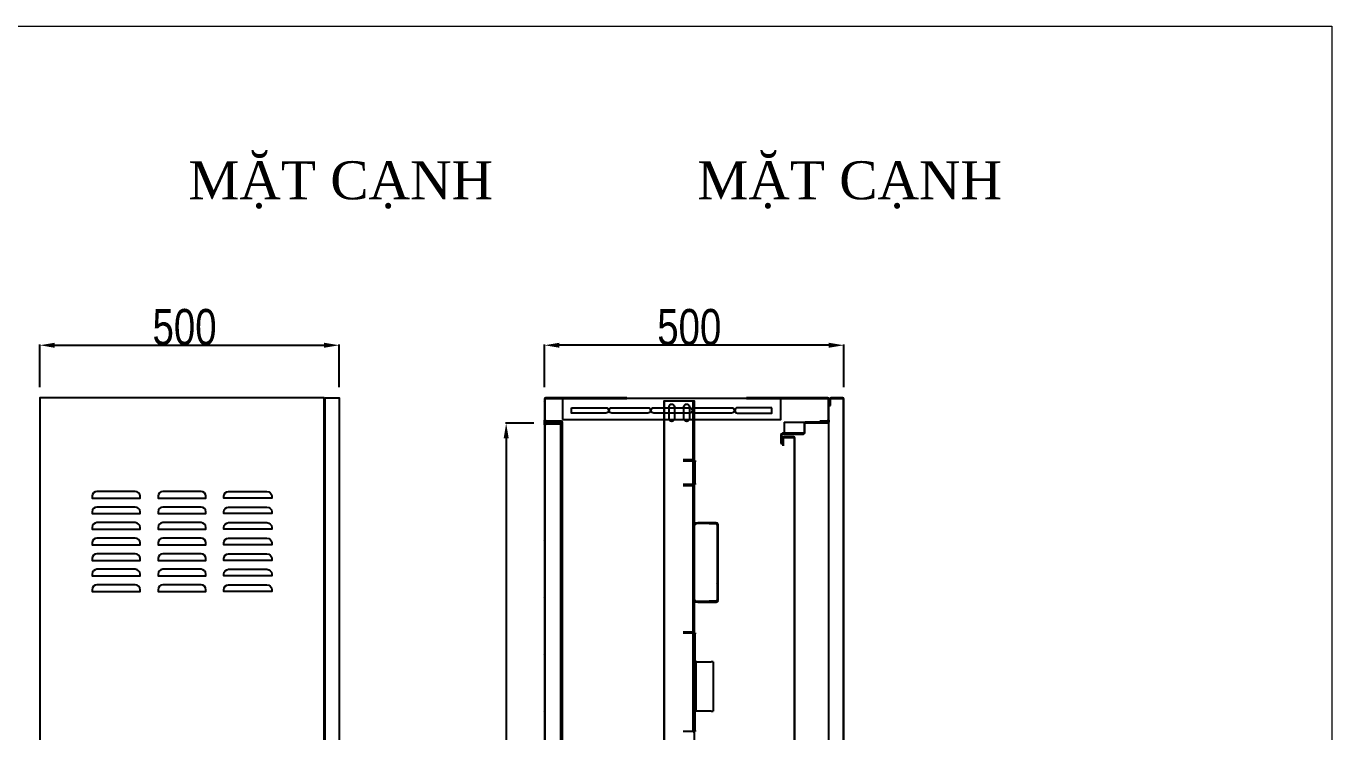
# Model space of a CAD drawing. Header units: inches. Extents: x 21 to 136330, y 8 to 58290.
# Drawn here: x 96468 to 98649, y 18447 to 19625 of the extents above; entities that cross this region are included whole.
import ezdxf
from ezdxf.enums import TextEntityAlignment as Align

# ---------------------------------------------------------------- set-up
doc = ezdxf.new("R2010")
doc.units = ezdxf.units.IN
doc.header["$MEASUREMENT"] = 0
doc.layers.add('0 TĂNG CỨNG', color=7, linetype='Continuous', lineweight=15)
doc.layers.add('1-EMC-ACESS', color=4, linetype='Continuous')
doc.layers.add('@.0.DM. NÉT CHÍNH', color=7, linetype='Continuous')
doc.layers.add('@.DM. KÍCH THƯỚC', color=8, linetype='Continuous', transparency=0.2)
doc.layers.add('@.DM. KÍCH THƯỚC @ 1', color=8, linetype='Continuous', transparency=0.2)
doc.styles.add('ARIAL', font='arial.ttf')
doc.styles.add('roman', font='roman.shx', dxfattribs={"width": 0.8})
doc.styles.add('Tahoma (Input Text)', font='tahoma.ttf')
doc.dimstyles.new('Kích thước Duy Mạnh', dxfattribs={"dimtxt": 30, "dimasz": 25, "dimexe": 1.25, "dimexo": 20, "dimtad": 1, "dimdec": 1, "dimtxsty": 'roman', "dimcen": 2.5, "dimclrd": 8, "dimclre": 8, "dimclrt": 2, "dimadec": 0, "dimazin": 0, "dimtfac": 1, "dimtdec": 1, "dimtix": 1, "dimtmove": 0, "dimatfit": 3, "dimfxl": 1, "dimtfillclr": 1, "dimarcsym": 0})
pattern_1 = [(60, (92231.654, 15167.05), (-41.24445, 23.8125), [])]
pattern_2 = [(120.0002, (92231.654, 15167.05), (-41.2444, -23.81263), [])]

# ---------------------------------------------------------------- blocks, each defined once
blk = doc.blocks.new('KHUNG KT1')
at = {"color": 7}
blk.add_lwpolyline([(0, 0), (7128, 0), (7128, -5040), (0, -5040)], close=True, dxfattribs=at)
at = {"color": 1, "style": 'Tahoma (Input Text)', "flags": 8}
for tag, p in [('#03', (1514.7, -4846.3)), ('#01', (328.9, -4851.1)), ('#05', (2819, -4851.1)), ('#07', (4424, -4851.1)), ('#09', (5172.9, -4851.1)), ('#02', (189.8, -4995.1)), ('#04', (1755.3, -4995.1)), ('#06', (2727.8, -4995.1)), ('#08', (4382.7, -4995.1)), ('#10', (5172.9, -4995.1))]:
    blk.add_attdef(tag, p, '', height=60, dxfattribs=at)
blk.add_attdef('#11', text='', height=60, dxfattribs=at).set_placement((6996, -4961.6), align=Align.CENTER)
at = {"layer": '0 TĂNG CỨNG', "color": 1, "style": 'ARIAL'}
blk.add_attdef('#12', (852.8, -4987.6), '', height=60, dxfattribs=at)
blk = doc.blocks.new('*D1639')
at = {"layer": '@.DM. KÍCH THƯỚC', "color": 8, "lineweight": -2, "transparency": 16777216}
for p, q in [((97316.2, 18962.2), (97268.5, 18962.2)), ((97316.2, 17647.2), (97268.5, 17647.2))]:
    blk.add_line(p, q, dxfattribs=at)
at = {"layer": '@.DM. KÍCH THƯỚC', "lineweight": -2, "transparency": 16777216}
blk.add_line((97269.7, 18937.2), (97269.7, 17672.2), dxfattribs=at)
at = {"layer": '@.DM. KÍCH THƯỚC', "transparency": 16777216}
for points in [[(97265.6, 18937.2), (97273.9, 18937.2), (97269.7, 18962.2)], [(97265.6, 17672.2), (97273.9, 17672.2), (97269.7, 17647.2)]]:
    blk.add_solid(points, dxfattribs=at)
at = {"layer": 'Defpoints', "color": 0, "transparency": 16777216}
for p in [(97336.2, 18962.2), (97269.7, 17647.2), (97336.2, 17647.2)]:
    blk.add_point(p, dxfattribs=at)
at = {"layer": '@.DM. KÍCH THƯỚC', "color": 2, "transparency": 16777216, "insert": (97209.1, 18269.2), "char_height": 60, "attachment_point": 1, "rotation": 90, "style": 'roman'}
blk.add_mtext('1315', dxfattribs=at)
blk = doc.blocks.new('*D1640')
at = {"layer": '@.DM. KÍCH THƯỚC', "color": 8, "lineweight": -2, "transparency": 16777216}
for p, q in [((96490.5, 19022.3), (96490.5, 19093.6)), ((96990.5, 19022.3), (96990.5, 19093.6))]:
    blk.add_line(p, q, dxfattribs=at)
at = {"layer": '@.DM. KÍCH THƯỚC', "lineweight": -2, "transparency": 16777216}
blk.add_line((96515.5, 19092.4), (96965.5, 19092.4), dxfattribs=at)
at = {"layer": '@.DM. KÍCH THƯỚC', "transparency": 16777216}
for points in [[(96515.5, 19096.6), (96515.5, 19088.2), (96490.5, 19092.4)], [(96965.5, 19096.6), (96965.5, 19088.2), (96990.5, 19092.4)]]:
    blk.add_solid(points, dxfattribs=at)
at = {"layer": 'Defpoints', "color": 0, "transparency": 16777216}
for p in [(96990.5, 19092.4), (96490.5, 19002.3), (96990.5, 19002.3)]:
    blk.add_point(p, dxfattribs=at)
at = {"layer": '@.DM. KÍCH THƯỚC', "color": 2, "transparency": 16777216, "insert": (96678.8, 19153), "char_height": 60, "attachment_point": 1, "style": 'roman'}
blk.add_mtext('500', dxfattribs=at)
blk = doc.blocks.new('*D1645')
at = {"layer": '@.DM. KÍCH THƯỚC', "color": 8, "lineweight": -2, "transparency": 16777216}
for p, q in [((97333.8, 19022.3), (97333.8, 19093.6)), ((97833.8, 19022.3), (97833.8, 19093.6))]:
    blk.add_line(p, q, dxfattribs=at)
at = {"layer": '@.DM. KÍCH THƯỚC', "lineweight": -2, "transparency": 16777216}
blk.add_line((97808.8, 19092.4), (97358.8, 19092.4), dxfattribs=at)
at = {"layer": '@.DM. KÍCH THƯỚC', "transparency": 16777216}
for points in [[(97358.8, 19096.6), (97358.8, 19088.2), (97333.8, 19092.4)], [(97808.8, 19096.6), (97808.8, 19088.2), (97833.8, 19092.4)]]:
    blk.add_solid(points, dxfattribs=at)
at = {"layer": 'Defpoints', "color": 0, "transparency": 16777216}
for p in [(97333.8, 19092.4), (97333.8, 19002.3), (97833.8, 19002.3)]:
    blk.add_point(p, dxfattribs=at)
at = {"layer": '@.DM. KÍCH THƯỚC', "color": 2, "transparency": 16777216, "insert": (97522.1, 19153), "char_height": 60, "attachment_point": 1, "style": 'roman'}
blk.add_mtext('500', dxfattribs=at)

msp = doc.modelspace()

# ---------------------------------------------------------------- hatches: boundary and pattern name
at = {"layer": '@.0.DM. NÉT CHÍNH'}
h = msp.add_hatch(dxfattribs=at)
h.set_pattern_fill('ANSI31', color=256, scale=381, angle=75.0001754, style=0)
h.set_pattern_definition(pattern_2)
edge = h.paths.add_edge_path()
edge.add_line((97671.3013, 19004.6741), (97671.3013, 19003.4741))
edge.add_line((97671.3013, 19003.4741), (97806.4013, 19003.4741))
edge.add_ellipse((97806.4013, 19002.2741), major_axis=(1.2, 0), ratio=1, start_angle=0, end_angle=90, ccw=False)
edge.add_line((97807.6013, 19002.2741), (97807.6013, 18967.0741))
edge.add_ellipse((97806.4013, 18967.0741), major_axis=(0, -1.2), ratio=1, start_angle=0, end_angle=90, ccw=False)
edge.add_line((97806.4013, 18965.8741), (97793.8013, 18965.8741))
edge.add_line((97793.8013, 18965.8741), (97793.8013, 18964.6741))
edge.add_line((97793.8013, 18964.6741), (97806.4013, 18964.6741))
edge.add_ellipse((97806.4013, 18967.0741), major_axis=(2.4, 0), ratio=1, start_angle=270, end_angle=360)
edge.add_line((97808.8013, 18967.0741), (97808.8013, 19002.2741))
edge.add_ellipse((97806.4013, 19002.2741), major_axis=(0, 2.4), ratio=1, start_angle=270, end_angle=360)
edge.add_line((97806.4013, 19004.6741), (97686.3013, 19004.6741))
edge.add_line((97686.3013, 19004.6741), (97671.3013, 19004.6741))
edge = h.paths.add_edge_path()
edge.add_line((97363.8013, 18935.8741), (97363.8013, 18963.4741))
edge.add_ellipse((97361.4013, 18963.4741), major_axis=(0, 2.4), ratio=1, start_angle=270, end_angle=360)
edge.add_line((97361.4013, 18965.8741), (97336.2013, 18965.8741))
edge.add_ellipse((97336.2013, 18967.0741), major_axis=(-1.2, 0), ratio=1, start_angle=0, end_angle=90, ccw=False)
edge.add_line((97335.0013, 18967.0741), (97335.0013, 19002.2741))
edge.add_ellipse((97336.2013, 19002.2741), major_axis=(0, 1.2), ratio=1, start_angle=0, end_angle=90, ccw=False)
edge.add_line((97336.2013, 19003.4741), (97471.3013, 19003.4741))
edge.add_line((97471.3013, 19003.4741), (97471.3013, 19004.6741))
edge.add_line((97471.3013, 19004.6741), (97456.3013, 19004.6741))
edge.add_line((97456.3013, 19004.6741), (97336.2013, 19004.6741))
edge.add_ellipse((97336.2013, 19002.2741), major_axis=(-2.4, 0), ratio=1, start_angle=270, end_angle=360)
edge.add_line((97333.8013, 19002.2741), (97333.8013, 18967.0741))
edge.add_ellipse((97336.2013, 18967.0741), major_axis=(0, -2.4), ratio=1, start_angle=270, end_angle=360)
edge.add_line((97336.2013, 18964.6741), (97361.4013, 18964.6741))
edge.add_ellipse((97361.4013, 18963.4741), major_axis=(1.2, 0), ratio=1, start_angle=0, end_angle=90, ccw=False)
edge.add_line((97362.6013, 18963.4741), (97362.6013, 18935.8741))
edge.add_line((97362.6013, 18935.8741), (97363.8013, 18935.8741))
h = msp.add_hatch(dxfattribs=at)
h.set_pattern_fill('ANSI31', color=256, scale=381, angle=105.0002455, style=0)
h.set_pattern_definition([(150.00025, (92231.654, 15167.05), (-23.81232, -41.24456), [])])
edge = h.paths.add_edge_path()
edge.add_ellipse((97812.7013, 19002.2741), major_axis=(0, 1.2), ratio=1, start_angle=0, end_angle=90)
edge.add_line((97811.5013, 19002.2741), (97811.5013, 18991.6741))
edge.add_line((97811.5013, 18991.6741), (97810.3013, 18991.6741))
edge.add_line((97810.3013, 18991.6741), (97810.3013, 19002.2741))
edge.add_ellipse((97812.7013, 19002.2741), major_axis=(-2.4, 0), ratio=1, start_angle=270, end_angle=360, ccw=False)
edge.add_line((97812.7013, 19004.6741), (97831.4013, 19004.6741))
edge.add_ellipse((97831.4013, 19002.2741), major_axis=(0, 2.4), ratio=1, start_angle=270, end_angle=360, ccw=False)
edge.add_line((97833.8013, 19002.2741), (97833.8013, 17607.0741))
edge.add_ellipse((97831.4013, 17607.0741), major_axis=(2.4, 0), ratio=1, start_angle=270, end_angle=360, ccw=False)
edge.add_line((97831.4013, 17604.6741), (97812.7013, 17604.6741))
edge.add_ellipse((97812.7013, 17607.0741), major_axis=(0, -2.4), ratio=1, start_angle=270, end_angle=360, ccw=False)
edge.add_line((97810.3013, 17607.0741), (97810.3013, 17617.6741))
edge.add_line((97810.3013, 17617.6741), (97811.5013, 17617.6741))
edge.add_line((97811.5013, 17617.6741), (97811.5013, 17607.0741))
edge.add_ellipse((97812.7013, 17607.0741), major_axis=(-1.2, 0), ratio=1, start_angle=0, end_angle=90)
edge.add_line((97812.7013, 17605.8741), (97831.4013, 17605.8741))
edge.add_ellipse((97831.4013, 17607.0741), major_axis=(0, -1.2), ratio=1, start_angle=0, end_angle=90)
edge.add_line((97832.6013, 17607.0741), (97832.6013, 17704.6741))
edge.add_line((97832.6013, 17704.6741), (97832.6013, 17705.8741))
edge.add_line((97832.6013, 17705.8741), (97832.6013, 17733.4741))
edge.add_line((97832.6013, 17733.4741), (97832.6013, 17734.6741))
edge.add_line((97832.6013, 17734.6741), (97832.6013, 18289.6741))
edge.add_line((97832.6013, 18289.6741), (97832.6013, 18290.8741))
edge.add_line((97832.6013, 18290.8741), (97832.6013, 18318.4741))
edge.add_line((97832.6013, 18318.4741), (97832.6013, 18319.6741))
edge.add_line((97832.6013, 18319.6741), (97832.6013, 18874.6741))
edge.add_line((97832.6013, 18874.6741), (97832.6013, 18875.8741))
edge.add_line((97832.6013, 18875.8741), (97832.6013, 18903.4741))
edge.add_line((97832.6013, 18903.4741), (97832.6013, 18904.6741))
edge.add_line((97832.6013, 18904.6741), (97832.6013, 19002.2741))
edge.add_ellipse((97831.4013, 19002.2741), major_axis=(1.2, 0), ratio=1, start_angle=0, end_angle=90)
edge.add_line((97831.4013, 19003.4741), (97812.7013, 19003.4741))
h = msp.add_hatch(dxfattribs=at)
h.set_pattern_fill('ANSI31', color=256, scale=381, angle=14.9999778, style=0)
h.set_pattern_definition(pattern_1)
edge = h.paths.add_edge_path()
edge.add_line((97361.3013, 18962.1741), (97336.2013, 18962.1741))
edge.add_ellipse((97336.2013, 18959.7741), major_axis=(-2.4, 0), ratio=1, start_angle=270, end_angle=360)
edge.add_line((97333.8013, 18959.7741), (97333.8013, 17649.5741))
edge.add_ellipse((97336.2013, 17649.5741), major_axis=(0, -2.4), ratio=1, start_angle=270, end_angle=360)
edge.add_line((97336.2013, 17647.1741), (97361.3013, 17647.1741))
edge.add_line((97361.3013, 17647.1741), (97361.3013, 17648.3741))
edge.add_line((97361.3013, 17648.3741), (97336.2013, 17648.3741))
edge.add_ellipse((97336.2013, 17649.5741), major_axis=(-1.2, 0), ratio=1, start_angle=0, end_angle=90, ccw=False)
edge.add_line((97335.0013, 17649.5741), (97335.0013, 18959.7741))
edge.add_ellipse((97336.2013, 18959.7741), major_axis=(0, 1.2), ratio=1, start_angle=0, end_angle=90, ccw=False)
edge.add_line((97336.2013, 18960.9741), (97361.3013, 18960.9741))
edge.add_line((97361.3013, 18960.9741), (97361.3013, 18962.1741))
h = msp.add_hatch(dxfattribs=at)
h.set_pattern_fill('ANSI31', color=256, scale=381, style=0)
h.set_pattern_definition([(45, (92231.654, 15167.05), (-33.67596, 33.67596), [])])
edge = h.paths.add_edge_path()
edge.add_line((97728.8013, 18928.3741), (97730.0013, 18928.3741))
edge.add_line((97730.0013, 18928.3741), (97730.0013, 18942.9741))
edge.add_ellipse((97731.2013, 18942.9741), major_axis=(0, 1.2), ratio=1, start_angle=0, end_angle=90, ccw=False)
edge.add_line((97731.2013, 18944.1741), (97766.4013, 18944.1741))
edge.add_ellipse((97766.4013, 18946.5741), major_axis=(2.4, 0), ratio=1, start_angle=270, end_angle=360)
edge.add_line((97768.8013, 18946.5741), (97768.8013, 18961.7741))
edge.add_ellipse((97770.0013, 18961.7741), major_axis=(0, 1.2), ratio=1, start_angle=0, end_angle=90, ccw=False)
edge.add_line((97770.0013, 18962.9741), (97808.8013, 18962.9741))
edge.add_line((97808.8013, 18962.9741), (97808.8013, 18964.1741))
edge.add_line((97808.8013, 18964.1741), (97770.0013, 18964.1741))
edge.add_ellipse((97770.0013, 18961.7741), major_axis=(-2.4, 0), ratio=1, start_angle=270, end_angle=360)
edge.add_line((97767.6013, 18961.7741), (97767.6013, 18946.5741))
edge.add_ellipse((97766.4013, 18946.5741), major_axis=(0, -1.2), ratio=1, start_angle=0, end_angle=90, ccw=False)
edge.add_line((97766.4013, 18945.3741), (97731.2013, 18945.3741))
edge.add_ellipse((97731.2013, 18942.9741), major_axis=(-2.4, 0), ratio=1, start_angle=270, end_angle=360)
edge.add_line((97728.8013, 18942.9741), (97728.8013, 18928.3741))
edge = h.paths.add_edge_path()
edge.add_line((97730.0013, 17680.9741), (97728.8013, 17680.9741))
edge.add_line((97728.8013, 17680.9741), (97728.8013, 17666.3741))
edge.add_ellipse((97731.2013, 17666.3741), major_axis=(0, -2.4), ratio=1, start_angle=270, end_angle=360)
edge.add_line((97731.2013, 17663.9741), (97766.4013, 17663.9741))
edge.add_ellipse((97766.4013, 17662.7741), major_axis=(1.2, 0), ratio=1, start_angle=0, end_angle=90, ccw=False)
edge.add_line((97767.6013, 17662.7741), (97767.6013, 17647.5741))
edge.add_ellipse((97770.0013, 17647.5741), major_axis=(0, -2.4), ratio=1, start_angle=270, end_angle=360)
edge.add_line((97770.0013, 17645.1741), (97808.8013, 17645.1741))
edge.add_line((97808.8013, 17645.1741), (97808.8013, 17646.3741))
edge.add_line((97808.8013, 17646.3741), (97770.0013, 17646.3741))
edge.add_ellipse((97770.0013, 17647.5741), major_axis=(-1.2, 0), ratio=1, start_angle=0, end_angle=90, ccw=False)
edge.add_line((97768.8013, 17647.5741), (97768.8013, 17662.7741))
edge.add_ellipse((97766.4013, 17662.7741), major_axis=(0, 2.4), ratio=1, start_angle=270, end_angle=360)
edge.add_line((97766.4013, 17665.1741), (97731.2013, 17665.1741))
edge.add_ellipse((97731.2013, 17666.3741), major_axis=(-1.2, 0), ratio=1, start_angle=0, end_angle=90, ccw=False)
edge.add_line((97730.0013, 17666.3741), (97730.0013, 17680.9741))
h = msp.add_hatch(dxfattribs=at)
h.set_pattern_fill('ANSI31', color=256, scale=381, angle=90.0002105, style=0)
h.set_pattern_definition([(135.0002, (92231.654, 15167.05), (-33.67584, -33.6761), [])])
edge = h.paths.add_edge_path()
edge.add_ellipse((97734.4013, 18937.2741), major_axis=(0, 1.2), ratio=1, start_angle=0, end_angle=90)
edge.add_line((97733.2013, 18937.2741), (97733.2013, 18924.6741))
edge.add_line((97733.2013, 18924.6741), (97732.0013, 18924.6741))
edge.add_line((97732.0013, 18924.6741), (97732.0013, 18937.2741))
edge.add_ellipse((97734.4013, 18937.2741), major_axis=(-2.4, 0), ratio=1, start_angle=270, end_angle=360, ccw=False)
edge.add_line((97734.4013, 18939.6741), (97749.6013, 18939.6741))
edge.add_ellipse((97749.6013, 18937.2741), major_axis=(0, 2.4), ratio=1, start_angle=270, end_angle=360, ccw=False)
edge.add_line((97752.0013, 18937.2741), (97752.0013, 17672.0741))
edge.add_ellipse((97749.6013, 17672.0741), major_axis=(2.4, 0), ratio=1, start_angle=270, end_angle=360, ccw=False)
edge.add_line((97749.6013, 17669.6741), (97734.4013, 17669.6741))
edge.add_ellipse((97734.4013, 17672.0741), major_axis=(0, -2.4), ratio=1, start_angle=270, end_angle=360, ccw=False)
edge.add_line((97732.0013, 17672.0741), (97732.0013, 17684.6741))
edge.add_line((97732.0013, 17684.6741), (97733.2013, 17684.6741))
edge.add_line((97733.2013, 17684.6741), (97733.2013, 17672.0741))
edge.add_ellipse((97734.4013, 17672.0741), major_axis=(-1.2, 0), ratio=1, start_angle=0, end_angle=90)
edge.add_line((97734.4013, 17670.8741), (97749.6013, 17670.8741))
edge.add_ellipse((97749.6013, 17672.0741), major_axis=(0, -1.2), ratio=1, start_angle=0, end_angle=90)
edge.add_line((97750.8013, 17672.0741), (97750.8013, 18937.2741))
edge.add_ellipse((97749.6013, 18937.2741), major_axis=(1.2, 0), ratio=1, start_angle=0, end_angle=90)
edge.add_line((97749.6013, 18938.4741), (97734.4013, 18938.4741))
h = msp.add_hatch(dxfattribs=at)
h.set_pattern_fill('ANSI31', color=256, scale=381, angle=14.9999778, style=0)
h.set_pattern_definition(pattern_1)
edge = h.paths.add_edge_path()
edge.add_line((97608.8013, 18794.4776), (97620.8013, 18794.4776))
edge.add_ellipse((97620.8013, 18792.9776), major_axis=(1.5, 0), ratio=1, start_angle=0, end_angle=90, ccw=False)
edge.add_line((97622.3013, 18792.9776), (97622.3013, 18666.3706))
edge.add_ellipse((97620.8013, 18666.3706), major_axis=(0, -1.5), ratio=1, start_angle=0, end_angle=90, ccw=False)
edge.add_line((97620.8013, 18664.8706), (97608.8013, 18664.8706))
edge.add_line((97608.8013, 18664.8706), (97608.8013, 18663.3706))
edge.add_line((97608.8013, 18663.3706), (97620.8013, 18663.3706))
edge.add_ellipse((97620.8013, 18666.3706), major_axis=(3, 0), ratio=1, start_angle=270, end_angle=360)
edge.add_line((97623.8013, 18666.3706), (97623.8013, 18792.9776))
edge.add_ellipse((97620.8013, 18792.9776), major_axis=(0, 3), ratio=1, start_angle=270, end_angle=360)
edge.add_line((97620.8013, 18795.9776), (97608.8013, 18795.9776))
edge.add_line((97608.8013, 18795.9776), (97608.8013, 18794.4776))
h = msp.add_hatch(dxfattribs=at)
h.set_pattern_fill('ANSI31', color=256, scale=381, angle=75.0001754, style=0)
h.set_pattern_definition(pattern_2)
edge = h.paths.add_edge_path()
edge.add_ellipse((97582.3013, 18448.8706), major_axis=(3, 0), ratio=1, start_angle=270, end_angle=360)
edge.add_line((97585.3013, 18448.8706), (97585.3013, 18610.4776))
edge.add_ellipse((97582.3013, 18610.4776), major_axis=(0, 3), ratio=1, start_angle=270, end_angle=360)
edge.add_line((97582.3013, 18613.4776), (97565.3013, 18613.4776))
edge.add_line((97565.3013, 18613.4776), (97565.3013, 18611.9776))
edge.add_line((97565.3013, 18611.9776), (97582.3013, 18611.9776))
edge.add_ellipse((97582.3013, 18610.4776), major_axis=(1.5, 0), ratio=1, start_angle=0, end_angle=90, ccw=False)
edge.add_line((97583.8013, 18610.4776), (97583.8013, 18448.8706))
edge.add_ellipse((97582.3013, 18448.8706), major_axis=(0, -1.5), ratio=1, start_angle=0, end_angle=90, ccw=False)
edge.add_line((97582.3013, 18447.3706), (97565.3013, 18447.3706))
edge.add_line((97565.3013, 18447.3706), (97565.3013, 18445.8706))
edge.add_line((97565.3013, 18445.8706), (97582.3013, 18445.8706))

# ---------------------------------------------------------------- linework, layer by layer
at = {"color": 2}
for points in [[(96650.0159, 18848.1789), (96586.0159, 18848.1789, 0.414213562), (96578.0159, 18840.1789), (96578.0159, 18837.1789), (96658.0159, 18837.1789), (96658.0159, 18840.1789, 0.414213562)], [(96760.0159, 18848.1789), (96696.0159, 18848.1789, 0.414213562), (96688.0159, 18840.1789), (96688.0159, 18837.1789), (96768.0159, 18837.1789), (96768.0159, 18840.1789, 0.414213562)], [(96806.0159, 18848.1789), (96870.0159, 18848.1789, -0.414213562), (96878.0159, 18840.1789), (96878.0159, 18837.1789), (96798.0159, 18837.1789), (96798.0159, 18840.1789, -0.414213562)], [(96650.0159, 18822.1789), (96586.0159, 18822.1789, 0.414213562), (96578.0159, 18814.1789), (96578.0159, 18811.1789), (96658.0159, 18811.1789), (96658.0159, 18814.1789, 0.414213562)], [(96760.0159, 18822.1789), (96696.0159, 18822.1789, 0.414213562), (96688.0159, 18814.1789), (96688.0159, 18811.1789), (96768.0159, 18811.1789), (96768.0159, 18814.1789, 0.414213562)], [(96806.0159, 18822.1789), (96870.0159, 18822.1789, -0.414213562), (96878.0159, 18814.1789), (96878.0159, 18811.1789), (96798.0159, 18811.1789), (96798.0159, 18814.1789, -0.414213562)], [(96650.0159, 18796.1789), (96586.0159, 18796.1789, 0.414213562), (96578.0159, 18788.1789), (96578.0159, 18785.1789), (96658.0159, 18785.1789), (96658.0159, 18788.1789, 0.414213562)], [(96760.0159, 18796.1789), (96696.0159, 18796.1789, 0.414213562), (96688.0159, 18788.1789), (96688.0159, 18785.1789), (96768.0159, 18785.1789), (96768.0159, 18788.1789, 0.414213562)], [(96806.0159, 18796.1789), (96870.0159, 18796.1789, -0.414213562), (96878.0159, 18788.1789), (96878.0159, 18785.1789), (96798.0159, 18785.1789), (96798.0159, 18788.1789, -0.414213562)], [(96650.0159, 18770.1789), (96586.0159, 18770.1789, 0.414213562), (96578.0159, 18762.1789), (96578.0159, 18759.1789), (96658.0159, 18759.1789), (96658.0159, 18762.1789, 0.414213562)], [(96760.0159, 18770.1789), (96696.0159, 18770.1789, 0.414213562), (96688.0159, 18762.1789), (96688.0159, 18759.1789), (96768.0159, 18759.1789), (96768.0159, 18762.1789, 0.414213562)], [(96806.0159, 18770.1789), (96870.0159, 18770.1789, -0.414213562), (96878.0159, 18762.1789), (96878.0159, 18759.1789), (96798.0159, 18759.1789), (96798.0159, 18762.1789, -0.414213562)], [(96650.0159, 18744.1789), (96586.0159, 18744.1789, 0.414213562), (96578.0159, 18736.1789), (96578.0159, 18733.1789), (96658.0159, 18733.1789), (96658.0159, 18736.1789, 0.414213562)], [(96760.0159, 18744.1789), (96696.0159, 18744.1789, 0.414213562), (96688.0159, 18736.1789), (96688.0159, 18733.1789), (96768.0159, 18733.1789), (96768.0159, 18736.1789, 0.414213562)], [(96806.0159, 18744.1789), (96870.0159, 18744.1789, -0.414213562), (96878.0159, 18736.1789), (96878.0159, 18733.1789), (96798.0159, 18733.1789), (96798.0159, 18736.1789, -0.414213562)], [(96650.0159, 18718.1789), (96586.0159, 18718.1789, 0.414213562), (96578.0159, 18710.1789), (96578.0159, 18707.1789), (96658.0159, 18707.1789), (96658.0159, 18710.1789, 0.414213562)], [(96760.0159, 18718.1789), (96696.0159, 18718.1789, 0.414213562), (96688.0159, 18710.1789), (96688.0159, 18707.1789), (96768.0159, 18707.1789), (96768.0159, 18710.1789, 0.414213562)], [(96806.0159, 18718.1789), (96870.0159, 18718.1789, -0.414213562), (96878.0159, 18710.1789), (96878.0159, 18707.1789), (96798.0159, 18707.1789), (96798.0159, 18710.1789, -0.414213562)], [(96650.0159, 18692.1789), (96586.0159, 18692.1789, 0.414213562), (96578.0159, 18684.1789), (96578.0159, 18681.1789), (96658.0159, 18681.1789), (96658.0159, 18684.1789, 0.414213562)], [(96760.0159, 18692.1789), (96696.0159, 18692.1789, 0.414213562), (96688.0159, 18684.1789), (96688.0159, 18681.1789), (96768.0159, 18681.1789), (96768.0159, 18684.1789, 0.414213562)], [(96806.0159, 18692.1789), (96870.0159, 18692.1789, -0.414213562), (96878.0159, 18684.1789), (96878.0159, 18681.1789), (96798.0159, 18681.1789), (96798.0159, 18684.1789, -0.414213562)]]:
    msp.add_lwpolyline(points, format="xyb", close=True, dxfattribs=at)
at = {"layer": '@.0.DM. NÉT CHÍNH'}
for p, q in [((97333.8013, 19002.2741), (97333.8013, 18967.0741)), ((97335.0013, 18967.0741), (97335.0013, 19002.2741)), ((97471.3013, 19004.6741), (97336.2013, 19004.6741)), ((97336.2013, 19003.4741), (97471.3013, 19003.4741)), ((97363.8013, 19003.4741), (97363.8013, 19000.4741)), ((97806.4013, 19004.6741), (97671.3013, 19004.6741)), ((97671.3013, 19003.4741), (97806.4013, 19003.4741)), ((97728.8013, 19000.4741), (97728.8013, 19003.4741)), ((97807.6013, 19002.2741), (97807.6013, 18967.0741)), ((97808.8013, 18967.0741), (97808.8013, 19002.2741)), ((97810.3013, 19002.2741), (97810.3013, 18991.6741)), ((97811.5013, 18991.6741), (97811.5013, 19002.2741)), ((97831.4013, 19004.6741), (97812.7013, 19004.6741)), ((97812.7013, 19003.4741), (97831.4013, 19003.4741)), ((97831.4013, 19002.2741), (97831.4013, 19003.4741)), ((97831.4013, 19002.2741), (97832.6013, 19002.2741)), ((97832.6013, 19002.2741), (97832.6013, 17607.0741)), ((97833.8013, 17607.0741), (97833.8013, 19002.2741)), ((97363.8013, 19000.4741), (97363.8013, 18968.4741)), ((97533.8013, 18999.6741), (97533.8013, 17609.6741)), ((97582.3013, 18900.9776), (97582.3013, 18999.6741)), ((97583.8013, 18900.5757), (97583.8013, 18999.6741)), ((97728.8013, 18968.4741), (97728.8013, 19000.4741)), ((97810.3013, 18991.6741), (97811.5013, 18991.6741)), ((97810.3013, 18991.6741), (97810.3013, 18991.6034)), ((97811.5013, 18991.6034), (97810.3013, 18991.6034)), ((97811.5013, 18991.6741), (97811.5013, 18991.6034)), ((97333.8013, 18959.7741), (97333.8013, 18967.0741)), ((97333.8013, 18959.7741), (97333.8013, 17649.5741)), ((97335.0013, 17649.5741), (97335.0013, 18959.7741)), ((97335.0013, 18959.7741), (97336.2013, 18959.7741)), ((97361.4013, 18965.8741), (97336.2013, 18965.8741)), ((97336.2013, 18964.6741), (97361.4013, 18964.6741)), ((97361.3013, 18962.1741), (97336.2013, 18962.1741)), ((97336.2013, 18960.9741), (97361.3013, 18960.9741)), ((97336.2013, 18960.9741), (97336.2013, 18959.7741)), ((97361.3013, 18960.9741), (97361.3013, 18962.1741)), ((97361.3013, 17648.3741), (97361.3013, 18960.9741)), ((97362.6013, 18963.4741), (97362.6013, 18935.8741)), ((97363.8013, 18968.4741), (97533.8013, 18968.4741)), ((97363.8013, 18935.8741), (97363.8013, 18963.4741)), ((97541.9643, 18968.4741), (97550.6384, 18968.4741)), ((97566.9643, 18968.4741), (97575.6384, 18968.4741)), ((97583.8013, 18968.4741), (97728.8013, 18968.4741)), ((97734.2013, 18964.1741), (97770.0013, 18964.1741)), ((97734.2013, 18964.1741), (97734.2013, 18945.3741)), ((97767.6013, 18961.7741), (97767.6013, 18946.5741)), ((97768.8013, 18946.5741), (97768.8013, 18961.7741)), ((97808.8013, 18964.1741), (97770.0013, 18964.1741)), ((97770.0013, 18962.9741), (97808.8013, 18962.9741)), ((97806.4013, 18965.8741), (97793.8013, 18965.8741)), ((97793.8013, 18965.8741), (97793.8013, 18964.6741)), ((97793.8013, 18964.6741), (97793.8013, 18964.1741)), ((97793.8013, 18964.6741), (97806.4013, 18964.6741)), ((97808.8013, 18967.0741), (97808.8013, 18964.1741)), ((97808.8013, 18962.9741), (97808.8013, 18964.1741)), ((97808.8013, 17646.3741), (97808.8013, 18962.9741)), ((97728.8013, 18942.9741), (97728.8013, 18928.3741)), ((97730.0013, 18928.3741), (97730.0013, 18942.9741)), ((97766.4013, 18945.3741), (97731.2013, 18945.3741)), ((97731.2013, 18944.1741), (97766.4013, 18944.1741)), ((97731.2013, 18944.1034), (97734.2013, 18944.1034)), ((97732.0013, 18937.2741), (97732.0013, 18924.6741)), ((97733.2013, 18924.6741), (97733.2013, 18937.2741)), ((97734.2013, 18944.1741), (97734.2013, 18944.1034)), ((97749.6013, 18939.6741), (97734.4013, 18939.6741)), ((97734.4013, 18938.4741), (97749.6013, 18938.4741)), ((97749.6013, 18937.2741), (97749.6013, 18938.4741)), ((97750.8013, 18937.2741), (97749.6013, 18937.2741)), ((97750.8013, 18937.2741), (97750.8013, 17672.0741)), ((97752.0013, 17672.0741), (97752.0013, 18937.2741)), ((97362.6013, 17673.4741), (97362.6013, 18935.8741)), ((97362.6013, 18935.8741), (97363.8013, 18935.8741)), ((97363.8013, 17673.4741), (97363.8013, 18935.8741)), ((97728.8013, 18928.3741), (97730.0013, 18928.3741)), ((97582.3013, 18900.9776), (97565.3013, 18900.9776)), ((97565.3013, 18899.4776), (97582.3013, 18899.4776)), ((97582.3013, 18859.8706), (97582.3013, 18899.4776)), ((97583.8013, 18897.9776), (97583.8013, 18861.3706)), ((97585.3013, 18899.6741), (97584.7756, 18899.6741)), ((97585.3013, 18899.6741), (97585.3013, 18897.9776)), ((97585.3013, 18861.3706), (97585.3013, 18897.9776)), ((97582.3013, 18859.8706), (97565.3013, 18859.8706)), ((97565.3013, 18858.3706), (97582.3013, 18858.3706)), ((97582.3013, 18613.4776), (97582.3013, 18858.3706)), ((97583.8013, 18795.9776), (97583.8013, 18858.7725)), ((97584.7756, 18859.6741), (97585.3013, 18859.6741)), ((97585.3013, 18861.3706), (97585.3013, 18859.6741)), ((97583.8013, 18795.9776), (97589.8013, 18795.9776)), ((97583.8013, 18795.9776), (97583.8013, 18794.4776)), ((97583.8013, 18664.8706), (97583.8013, 18794.4776)), ((97589.8013, 18794.4776), (97583.8013, 18794.4776)), ((97586.8013, 18792.9776), (97583.8013, 18792.9776)), ((97585.3013, 18792.9776), (97585.3013, 18794.4776)), ((97586.8013, 18794.4776), (97586.8013, 18792.9776)), ((97608.7306, 18795.9776), (97589.8013, 18795.9776)), ((97608.7306, 18794.4776), (97589.8013, 18794.4776)), ((97608.8013, 18795.9776), (97608.7306, 18795.9776)), ((97608.7306, 18794.4776), (97608.7306, 18795.9776)), ((97608.8013, 18794.4776), (97608.7306, 18794.4776)), ((97620.8013, 18795.9776), (97608.8013, 18795.9776)), ((97608.8013, 18795.9776), (97608.8013, 18794.4776)), ((97608.8013, 18794.4776), (97620.8013, 18794.4776)), ((97622.3013, 18792.9776), (97620.8013, 18792.9776)), ((97622.3013, 18792.9776), (97622.3013, 18666.3706)), ((97623.8013, 18666.3706), (97623.8013, 18792.9776)), ((97583.8013, 18666.3706), (97586.8013, 18666.3706)), ((97583.8013, 18664.8706), (97589.8013, 18664.8706)), ((97583.8013, 18664.8706), (97583.8013, 18663.3706)), ((97583.8013, 18613.0757), (97583.8013, 18663.3706)), ((97589.8013, 18663.3706), (97583.8013, 18663.3706)), ((97585.3013, 18666.3706), (97585.3013, 18664.8706)), ((97586.8013, 18666.3706), (97586.8013, 18664.8706)), ((97589.8013, 18664.8706), (97608.7306, 18664.8706)), ((97589.8013, 18663.3706), (97608.7306, 18663.3706)), ((97608.8013, 18664.8706), (97608.7306, 18664.8706)), ((97608.7306, 18664.8706), (97608.7306, 18663.3706)), ((97608.7306, 18663.3706), (97608.8013, 18663.3706)), ((97620.8013, 18664.8706), (97608.8013, 18664.8706)), ((97608.8013, 18664.8706), (97608.8013, 18663.3706)), ((97608.8013, 18663.3706), (97620.8013, 18663.3706)), ((97620.8013, 18666.3706), (97622.3013, 18666.3706)), ((97582.3013, 18613.4776), (97565.3013, 18613.4776)), ((97565.3013, 18611.9776), (97582.3013, 18611.9776)), ((97582.3013, 18447.3706), (97582.3013, 18611.9776)), ((97583.8013, 18610.4776), (97583.8013, 18448.8706)), ((97585.3013, 18612.1741), (97584.7756, 18612.1741)), ((97585.3013, 18612.1741), (97585.3013, 18610.4776)), ((97585.3013, 18448.8706), (97585.3013, 18610.4776)), ((97586.8013, 18563.4776), (97585.3013, 18563.4776)), ((97586.8013, 18563.4776), (97586.8013, 18481.4776)), ((97588.3013, 18563.4776), (97586.8013, 18563.4776)), ((97588.3013, 18563.4776), (97612.3013, 18563.4776)), ((97615.3013, 18563.4776), (97612.3013, 18563.4776)), ((97615.3013, 18563.4776), (97615.3013, 18481.4776)), ((97586.8013, 18481.4776), (97585.3013, 18481.4776)), ((97588.3013, 18481.4776), (97586.8013, 18481.4776)), ((97612.3013, 18481.4776), (97588.3013, 18481.4776)), ((97612.3013, 18481.4776), (97615.3013, 18481.4776)), ((97582.3013, 18447.3706), (97565.3013, 18447.3706)), ((97584.7756, 18447.1741), (97585.3013, 18447.1741)), ((97585.3013, 18448.8706), (97585.3013, 18447.1741))]:
    msp.add_line(p, q, dxfattribs=at)
for points in [[(96965.5159, 19004.6741), (96490.5159, 19004.6741), (96490.5159, 17604.6741), (96965.5159, 17604.6741)], [(96990.5159, 17604.6741), (96967.0159, 17604.6741), (96967.0159, 19004.6741), (96990.5159, 19004.6741)]]:
    msp.add_lwpolyline(points, close=True, dxfattribs=at)
at = {"layer": '@.0.DM. NÉT CHÍNH', "color": 6}
for points in [[(97363.8013, 18968.4741), (97728.8013, 18968.4741), (97728.8013, 19003.4741), (97363.8013, 19003.4741)], [(97583.8013, 17609.6741), (97533.8013, 17609.6741), (97533.8013, 18999.6741), (97583.8013, 18999.6741)]]:
    msp.add_lwpolyline(points, close=True, dxfattribs=at)
at = {"layer": '@.0.DM. NÉT CHÍNH'}
msp.add_lwpolyline([(97671.3013, 19004.6741), (97671.3013, 19003.4741), (97648.3013, 19003.4741), (97494.3013, 19003.4741), (97471.3013, 19003.4741), (97471.3013, 19004.6741)], dxfattribs=at)
for points in [[(97378.8013, 18987.9741), (97436.3013, 18987.9741, -1), (97436.3013, 18978.9741), (97378.8013, 18978.9741)], [(97506.3013, 18978.9741), (97446.3013, 18978.9741, -1), (97446.3013, 18987.9741), (97506.3013, 18987.9741, -1)], [(97516.3013, 18987.9741), (97576.3013, 18987.9741, -1), (97576.3013, 18978.9741), (97516.3013, 18978.9741, -1)], [(97550.8013, 18989.6741), (97550.8013, 18969.6741, -1), (97541.8013, 18969.6741), (97541.8013, 18989.6741, -1)], [(97566.8013, 18969.6741), (97566.8013, 18989.6741, -1), (97575.8013, 18989.6741), (97575.8013, 18969.6741, -1)], [(97586.3013, 18987.9741), (97646.3013, 18987.9741, -1), (97646.3013, 18978.9741), (97586.3013, 18978.9741, -1)], [(97713.8013, 18987.9741), (97656.3013, 18987.9741, 1), (97656.3013, 18978.9741), (97713.8013, 18978.9741)]]:
    msp.add_lwpolyline(points, format="xyb", close=True, dxfattribs=at)
for centre, radius, start, end in [((97336.2013, 19002.2741), 2.4, 90, 180), ((97336.2013, 19002.2741), 1.2, 90, 180), ((97806.4013, 19002.2741), 2.4, 0, 90), ((97806.4013, 19002.2741), 1.2, 0, 90), ((97812.7013, 19002.2741), 2.4, 90, 180), ((97812.7013, 19002.2741), 1.2, 90, 180), ((97831.4013, 19002.2741), 2.4, 0, 90), ((97831.4013, 19002.2741), 1.2, 0, 90), ((97336.2013, 18967.0741), 2.4, 180, 270), ((97336.2013, 18959.7741), 2.4, 90, 180), ((97336.2013, 18967.0741), 1.2, 180, 270), ((97336.2013, 18959.7741), 1.2, 90, 180), ((97361.4013, 18963.4741), 2.4, 0, 90), ((97361.4013, 18963.4741), 1.2, 0, 90), ((97770.0013, 18961.7741), 2.4, 90, 180), ((97770.0013, 18961.7741), 1.2, 90, 180), ((97806.4013, 18967.0741), 1.2, 270, 0), ((97806.4013, 18967.0741), 2.4, 270, 0), ((97731.2013, 18942.9741), 2.4, 90, 180), ((97731.2013, 18942.9741), 1.2, 90, 180), ((97734.4013, 18937.2741), 2.4, 90, 180), ((97734.4013, 18937.2741), 1.2, 90, 180), ((97749.6013, 18937.2741), 2.4, 0, 90), ((97749.6013, 18937.2741), 1.2, 0, 90), ((97766.4013, 18946.5741), 2.4, 270, 0), ((97766.4013, 18946.5741), 1.2, 270, 0), ((97582.3013, 18897.9776), 3, 0, 90), ((97582.3013, 18897.9776), 1.5, 0, 90), ((97582.3013, 18861.3706), 3, 270, 0), ((97582.3013, 18861.3706), 1.5, 270, 0), ((97620.8013, 18792.9776), 3, 0, 90), ((97620.8013, 18792.9776), 1.5, 0, 90), ((97620.8013, 18666.3706), 1.5, 270, 0), ((97620.8013, 18666.3706), 3, 270, 0), ((97582.3013, 18610.4776), 3, 0, 90), ((97582.3013, 18610.4776), 1.5, 0, 90), ((97582.3013, 18448.8706), 3, 270, 0), ((97582.3013, 18448.8706), 1.5, 270, 0)]:
    msp.add_arc(centre, radius, start, end, dxfattribs=at)
for points in [[(97811.5059, 19002.3789), (97811.5028, 19002.3204), (97811.5013, 19002.2619), (97811.5013, 19002.2034)], [(97731.2013, 18944.1034), (97730.9238, 18944.0203), (97730.6482, 18943.9371), (97730.3885, 18943.854)], [(97733.2059, 18937.3789), (97733.2028, 18937.3204), (97733.2013, 18937.2619), (97733.2013, 18937.2034)], [(97620.8013, 18792.9776), (97620.7935, 18793.5012), (97620.7856, 18794.0201), (97620.7777, 18794.4734)], [(97620.7777, 18664.8706), (97620.7856, 18665.3241), (97620.7935, 18665.847), (97620.8013, 18666.3706)]]:
    msp.add_open_spline(points, degree=3, dxfattribs=at)
for points, knots in [([(97730.0013, 18942.9741), (97730.0013, 18943.2834), (97730.3733, 18943.5926), (97730.8694, 18943.9019), (97730.9771, 18943.9691), (97731.0892, 18944.0362), (97731.2013, 18944.1034)], [0, 0, 0, 0, 1.290531436, 1.290531436, 1.290531436, 1.570796327, 1.570796327, 1.570796327, 1.570796327]), ([(97620.8013, 18792.9776), (97620.783, 18793.5879), (97620.7647, 18794.1771), (97620.7464, 18794.3865), (97620.7411, 18794.4466), (97620.7359, 18794.4776), (97620.7306, 18794.4776)], [0, 0, 0, 0, 1.220509277, 1.220509277, 1.220509277, 1.570796327, 1.570796327, 1.570796327, 1.570796327]), ([(97620.8013, 18666.3706), (97620.783, 18665.7604), (97620.7647, 18665.1711), (97620.7464, 18664.9617), (97620.7411, 18664.9016), (97620.7359, 18664.8706), (97620.7306, 18664.8706)], [0, 0, 0, 0, 1.220509277, 1.220509277, 1.220509277, 1.570796327, 1.570796327, 1.570796327, 1.570796327])]:
    msp.add_open_spline(points, degree=3, knots=knots, dxfattribs=at)

# ---------------------------------------------------------------- block references
at = {"layer": '0 TĂNG CỨNG', "color": 1, "xscale": 0.8792977987369557, "yscale": 0.8792977987369557, "zscale": 0.8792977987369557}
msp.add_blockref('KHUNG KT1', (92381.6544, 19625.3763), dxfattribs=at)

# ---------------------------------------------------------------- texts
at = {"layer": '1-EMC-ACESS', "color": 1, "linetype": 'ByBlock', "lineweight": -2, "char_height": 63.504, "width": 972.626469, "attachment_point": 2, "style": 'ARIAL'}
for insert in [(96993.2054, 19399.7184), (97843.5159, 19399.7184)]:
    msp.add_mtext('{\\fTimes New Roman|b0|i0|c0|p18;\\C7;MẶT CẠNH}', dxfattribs=dict(at, insert=insert))

# ---------------------------------------------------------------- dimensions: what is measured, and where the dimension line sits
at = {"layer": '@.DM. KÍCH THƯỚC @ 1'}
for base, p1, p2, picture, middle in [((96990.5159, 19092.388), (96490.5159, 19002.2741), (96990.5159, 19002.2741), '*D1640', (96740.5159, 19092.388)), ((97333.8013, 19092.3967), (97833.8013, 19002.2741), (97333.8013, 19002.2741), '*D1645', (97583.8013, 19092.3967))]:
    dim = msp.add_linear_dim(base=base, p1=p1, p2=p2, dimstyle='Kích thước Duy Mạnh', override={"dimscale": 1, "dimtxt": 60, "dimclrd": 256, "dimtix": 1, "dimtofl": 0, "dimtmove": 0, "dimatfit": 1}, dxfattribs=at)
    dim.commit()
    dim.dimension.update_dxf_attribs({"geometry": picture, "text_midpoint": middle, "dimtype": 128})
dim = msp.add_linear_dim(base=(97269.729, 17647.1741), p1=(97336.2013, 18962.1741), p2=(97336.2013, 17647.1741), angle=90, dimstyle='Kích thước Duy Mạnh', override={"dimscale": 1, "dimtxt": 60, "dimclrd": 256, "dimtix": 1, "dimtofl": 0, "dimtmove": 0, "dimatfit": 1}, dxfattribs=at)
dim.commit()
dim.dimension.update_dxf_attribs({"geometry": '*D1639', "text_midpoint": (97269.729, 18344.6741), "dimtype": 128})

doc.saveas('drawing.dxf')
